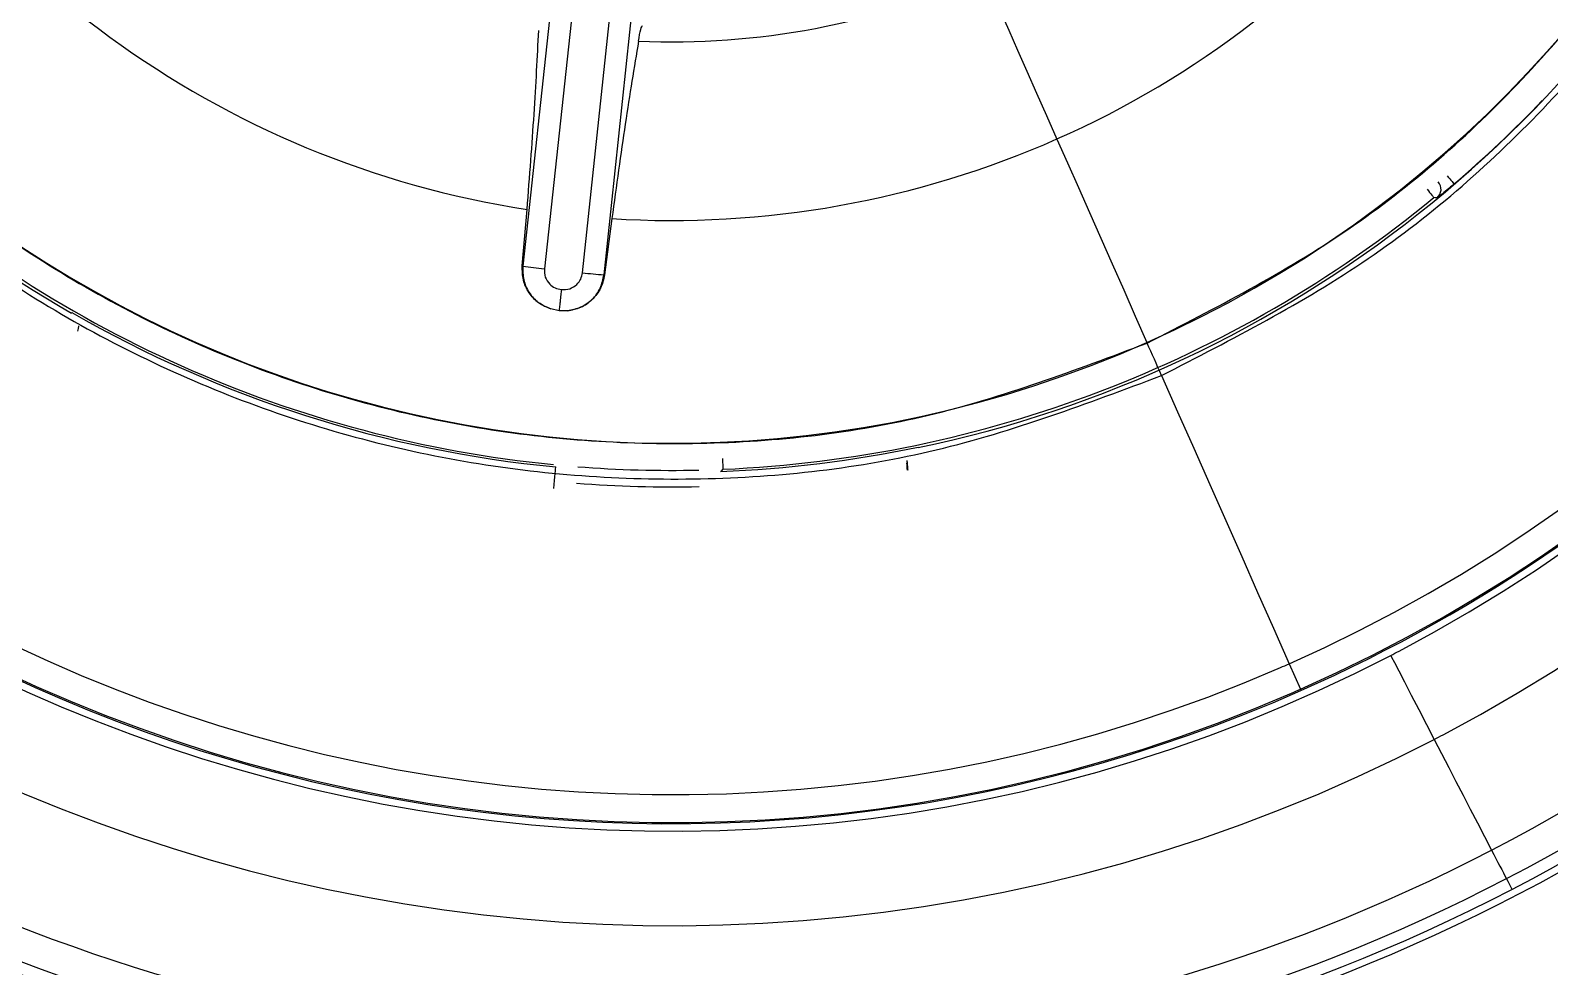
# Model space of a CAD drawing. Extents: x 939 to 1039, y 781 to 934.
# Drawn here: x 953.575 to 954.404, y 853.052 to 853.563 of the extents above; entities that cross this region are included whole.
import ezdxf

# ---------------------------------------------------------------- set-up
doc = ezdxf.new("R2010")
doc.units = 0
doc.header["$MEASUREMENT"] = 0
doc.layers.add('1', color=4, linetype='Continuous')

# ---------------------------------------------------------------- blocks, each defined once
blk = doc.blocks.new('Envoy')
at = {"layer": '1', "color": 3, "linetype": 'Continuous', "lineweight": 25}
for p, q in [((15.23631, 54.68746), (15.19003, 54.25997)), ((15.24801, 54.686), (15.20174, 54.25851)), ((15.22254, 54.25627), (15.26803, 54.68385)), ((15.23429, 54.25522), (15.27978, 54.6828)), ((15.18968, 54.26001), (15.1923, 54.29082)), ((15.23861, 54.28582), (15.23464, 54.25518)), ((15.18968, 54.26001), (15.19003, 54.25997)), ((15.23429, 54.25522), (15.23464, 54.25518)), ((14.9439, 54.23462), (14.94376, 54.2343)), ((15.2098, 54.23561), (15.20533, 54.23653)), ((15.21433, 54.23556), (15.2098, 54.23561)), ((14.94771, 54.22713), (14.94778, 54.2273)), ((15.40578, 54.16089), (15.40576, 54.16124)), ((15.29918, 54.1491), (15.29794, 54.14786)), ((15.60808, 54.04301), (15.61423, 54.02911)), ((15.61423, 54.02911), (15.61455, 54.02841))]:
    blk.add_line(p, q, dxfattribs=at)
at = {"layer": '1', "color": 3, "linetype": 'Continuous', "lineweight": 25, "flags": 128}
for points in [[(15.44197, 54.41832), (15.44609, 54.40902), (15.45046, 54.39913), (15.45509, 54.38869), (15.45994, 54.37772), (15.46502, 54.36625), (15.47029, 54.35433), (15.47576, 54.34198), (15.4814, 54.32924)], [(15.4814, 54.32924), (15.48719, 54.31616), (15.49311, 54.30277), (15.49916, 54.28911), (15.50531, 54.27522), (15.51153, 54.26115), (15.51782, 54.24694), (15.52416, 54.23263), (15.53052, 54.21826)], [(15.69427, 54.30919), (15.69501, 54.30832), (15.69572, 54.30749), (15.69638, 54.30672), (15.69696, 54.30604), (15.69743, 54.30548), (15.69779, 54.30506), (15.69802, 54.3048), (15.69811, 54.3047)], [(15.68332, 54.30184), (15.68404, 54.30096), (15.68474, 54.30011), (15.68538, 54.29933), (15.68595, 54.29864), (15.68641, 54.29807), (15.68676, 54.29765), (15.68698, 54.29738), (15.68706, 54.29728)], [(15.68882, 54.29717), (15.68784, 54.29723), (15.68706, 54.29728)], [(14.94712, 54.22448), (14.94754, 54.22583), (14.94771, 54.22714)], [(15.53849, 54.20026), (15.53751, 54.20248), (15.53653, 54.20469), (15.53555, 54.2069), (15.53457, 54.20912), (15.53359, 54.21133), (15.53261, 54.21354), (15.53163, 54.21576), (15.53065, 54.21797)], [(15.53849, 54.20026), (15.54726, 54.18042), (15.55603, 54.16061), (15.56478, 54.14084), (15.57351, 54.12112), (15.58221, 54.10147), (15.59087, 54.08189), (15.5995, 54.0624), (15.60808, 54.04301)], [(15.29893, 54.155), (15.29897, 54.15386), (15.29902, 54.15277), (15.29906, 54.15176), (15.2991, 54.15087), (15.29913, 54.15013), (15.29916, 54.14958), (15.29917, 54.14923), (15.29918, 54.1491)], [(15.20683, 54.13859), (15.20705, 54.14086), (15.20726, 54.14305), (15.20745, 54.14506), (15.20762, 54.14683), (15.20777, 54.1483), (15.20787, 54.1494), (15.20794, 54.15009), (15.20796, 54.15035)], [(15.66351, 54.04754), (15.66401, 54.04658), (15.66549, 54.04373), (15.66786, 54.03916), (15.67099, 54.03312), (15.67471, 54.02595), (15.67881, 54.01804), (15.68307, 54.00982), (15.68725, 54.00176)], [(15.68725, 54.00176), (15.69122, 53.99411), (15.69517, 53.98649), (15.69911, 53.97889), (15.70303, 53.97132), (15.70694, 53.96379), (15.71083, 53.95628), (15.71471, 53.9488), (15.71857, 53.94136)], [(15.71857, 53.94136), (15.71977, 53.93904), (15.72093, 53.9368), (15.72204, 53.93466), (15.7231, 53.93263), (15.72409, 53.93072), (15.72501, 53.92894), (15.72586, 53.9273), (15.72664, 53.9258)], [(15.72664, 53.9258), (15.72733, 53.92447), (15.72794, 53.92329), (15.72846, 53.92229), (15.72889, 53.92146), (15.72922, 53.92081), (15.72947, 53.92035), (15.72961, 53.92007), (15.72966, 53.91997)]]:
    blk.add_lwpolyline(points, dxfattribs=at)
at = {"layer": '1', "color": 3, "linetype": 'Continuous', "lineweight": 25}
for centre, radius, start, end in [((15.27116, 54.80424), 1, 293.8743, 113.8743), ((15.27116, 54.80424), 0.98949, 297.40706, 117.40706), ((15.27116, 54.80424), 0.97197, 297.40706, 117.40706), ((15.27116, 54.80424), 1, 113.8743, 293.8743), ((15.27116, 54.80424), 0.90393, 297.75073, 117.40706), ((15.27116, 54.80424), 0.98949, 117.40706, 297.40706), ((15.27116, 54.80424), 0.97197, 117.40706, 297.40706), ((15.27116, 54.80424), 0.85236, 297.75072, 117.40706), ((15.27116, 54.80424), 0.84765, 293.8743, 113.51949), ((15.27116, 54.80424), 0.83245, 293.8743, 113.51948), ((15.27116, 54.80424), 0.90393, 117.75073, 297.40706), ((15.27116, 54.80424), 0.84843, 113.8743, 217.38245), ((15.27116, 54.80424), 0.84765, 113.8743, 293.51949), ((15.27116, 54.80424), 0.83245, 113.8743, 293.51948), ((15.27116, 54.80424), 0.85236, 117.75072, 297.40706), ((15.27116, 54.80424), 0.99606, 297.40706, 27.40706), ((15.27116, 54.80424), 0.64081, 293.8743, 23.8743), ((15.27116, 54.80424), 0.65728, 195.13683, 240.12456), ((15.27116, 54.80424), 0.51944, 206.40698, 261.26779), ((15.27116, 54.80424), 0.64081, 203.8743, 293.8743), ((15.27116, 54.80424), 0.65728, 281.81887, 334.83276), ((15.27116, 54.80424), 0.51944, 293.8743, 321.26767), ((15.27116, 54.80424), 0.84843, 293.8743, 337.38245), ((15.27116, 54.80424), 0.42203, 267.54855, 293.8743), ((15.27116, 54.80424), 0.99606, 207.40706, 297.40706), ((15.27116, 54.80424), 0.65713, 310.51967, 316.29376), ((15.27116, 54.80424), 0.51944, 266.40698, 293.8743), ((15.27116, 54.80424), 0.65573, 227.44859, 264.36485), ((15.68506, 54.30173), 0.00591, 309.49078, 43.40173), ((15.27116, 54.80424), 0.65573, 272.44859, 309.36485), ((15.21957, 54.44862), 0.19095, 261.10214, 264.64218), ((15.24531, 54.44415), 0.18925, 263.08967, 266.66181), ((15.27116, 54.80424), 0.65693, 240.12067, 264.47942), ((15.27116, 54.80424), 0.84843, 223.76627, 293.8743), ((15.27116, 54.80424), 0.65693, 272.33401, 281.82276), ((15.27116, 54.80424), 0.65574, 265.51967, 271.29376), ((15.27116, 54.80424), 0.66478, 265.51968, 271.29375), ((15.27116, 54.80424), 0.85236, 297.40706, 297.75072), ((15.27116, 54.80424), 0.83245, 293.51948, 293.8743), ((15.27116, 54.80424), 0.84765, 293.51949, 293.8743), ((15.27116, 54.80424), 0.90393, 297.40706, 297.75073)]:
    blk.add_arc(centre, radius, start, end, dxfattribs=at)
for points, knots in [([(15.53849, 54.20026), (15.57702, 54.22), (15.65409, 54.25949), (15.75223, 54.34587), (15.83262, 54.44821), (15.89123, 54.56467), (15.92607, 54.69022), (15.93572, 54.82018), (15.91984, 54.94952), (15.87903, 55.07328), (15.81487, 55.1867), (15.7298, 55.28542), (15.62711, 55.36566), (15.51076, 55.42429), (15.38514, 55.45921), (15.25534, 55.46852), (15.12541, 55.45396), (15.04437, 55.42346), (15.00384, 55.40822)], [0, 0, 0, 0, 0.0625, 0.125, 0.1875, 0.25, 0.3125, 0.375, 0.4375, 0.5, 0.5625, 0.625, 0.6875, 0.75, 0.8125, 0.875001, 0.9375, 1, 1, 1, 1]), ([(15.00384, 55.40822), (14.96531, 55.38847), (14.88823, 55.34898), (14.7901, 55.2626), (14.70971, 55.16027), (14.6511, 55.0438), (14.61626, 54.91825), (14.6066, 54.78829), (14.62248, 54.65895), (14.66329, 54.53519), (14.72746, 54.42177), (14.81252, 54.32305), (14.91521, 54.24281), (15.03157, 54.18418), (15.15718, 54.14926), (15.28698, 54.13996), (15.41691, 54.15451), (15.49796, 54.18501), (15.53849, 54.20026)], [0, 0, 0, 0, 0.062501, 0.125, 0.187501, 0.25, 0.3125, 0.375, 0.4375, 0.500001, 0.5625, 0.625, 0.6875, 0.75, 0.8125, 0.875001, 0.9375, 1, 1, 1, 1]), ([(15.53065, 54.21796), (15.56805, 54.23713), (15.64286, 54.27546), (15.73812, 54.35931), (15.81616, 54.45865), (15.87303, 54.57168), (15.90694, 54.69359), (15.91597, 54.81959), (15.90184, 54.94571), (15.87224, 55.02439), (15.85744, 55.06372)], [0, 0, 0, 0, 0.124999, 0.249999, 0.374999, 0.499999, 0.625, 0.75, 0.875, 1, 1, 1, 1]), ([(16.41994, 53.6653), (16.361, 53.61236), (16.24311, 53.50648), (16.03923, 53.38262), (15.82091, 53.28762), (15.59056, 53.22623), (15.35383, 53.19846), (15.11564, 53.20565), (14.88111, 53.24709), (14.655, 53.32169), (14.44218, 53.42866), (14.24697, 53.56536), (14.07369, 53.72909), (13.92658, 53.91651), (13.8081, 54.12324), (13.7223, 54.34524), (13.66767, 54.57747), (13.6608, 54.73579), (13.65737, 54.81494)], [0, 0, 0, 0, 0.0624654, 0.12494, 0.1874213, 0.2500087, 0.3125186, 0.3750505, 0.4375626, 0.5000003, 0.56246, 0.6250398, 0.6875858, 0.7500781, 0.8125909, 0.8750579, 0.9375333, 1, 1, 1, 1]), ([(14.68489, 54.54475), (14.70406, 54.50734), (14.74239, 54.43253), (14.82624, 54.33728), (14.92557, 54.25924), (15.03861, 54.20237), (15.16052, 54.16846), (15.28652, 54.15943), (15.41264, 54.17356), (15.49131, 54.20316), (15.53065, 54.21796)], [0, 0, 0, 0, 0.125, 0.25, 0.374999, 0.499999, 0.624999, 0.75, 0.875, 1, 1, 1, 1]), ([(15.1923, 54.29083), (15.19369, 54.30876), (15.19654, 54.34557), (15.19795, 54.37393), (15.19867, 54.38848)], [0, 0, 0, 0, 0.487207, 1, 1, 1, 1]), ([(15.25311, 54.38259), (15.25354, 54.38507), (15.25438, 54.39002), (15.25504, 54.39077), (15.25537, 54.39115)], [0, 0, 0, 0, 0.50001, 1, 1, 1, 1]), ([(15.25311, 54.38259), (15.25073, 54.36824), (15.24609, 54.34023), (15.24106, 54.30366), (15.23861, 54.28582)], [0, 0, 0, 0, 0.512281, 1, 1, 1, 1]), ([(15.69811, 54.3047), (15.69684, 54.30362), (15.69424, 54.30143), (15.69154, 54.29923), (15.6907, 54.29858), (15.69051, 54.29843)], [0, 0, 0, 0, 0.42874, 0.875275, 1, 1, 1, 1]), ([(15.69051, 54.29843), (15.69011, 54.29812), (15.68911, 54.29733), (15.68893, 54.29723), (15.68882, 54.29717)], [0, 0, 0, 0, 0.403234, 1, 1, 1, 1]), ([(15.20533, 54.23653), (15.20299, 54.23753), (15.19828, 54.23953), (15.19307, 54.24527), (15.18975, 54.25233), (15.1897, 54.25741), (15.18968, 54.26001)], [0, 0, 0, 0, 0.243239, 0.4883, 0.739106, 1, 1, 1, 1]), ([(15.19003, 54.25997), (15.19001, 54.25743), (15.18997, 54.25235), (15.19317, 54.24531), (15.19833, 54.23954), (15.203, 54.23753), (15.20533, 54.23653)], [0, 0, 0, 0, 0.24996, 0.499947, 0.749969, 1, 1, 1, 1]), ([(15.20174, 54.25851), (15.20177, 54.25695), (15.20184, 54.25385), (15.20428, 54.25018), (15.20749, 54.24784), (15.20984, 54.24736), (15.21103, 54.24712)], [0, 0, 0, 0, 0.2824147, 0.5619692, 0.7780869, 1, 1, 1, 1]), ([(15.21103, 54.24712), (15.21258, 54.24714), (15.21567, 54.24717), (15.21939, 54.24956), (15.2218, 54.25274), (15.22229, 54.2551), (15.22254, 54.25627)], [0, 0, 0, 0, 0.2808635, 0.5602768, 0.7805697, 1, 1, 1, 1]), ([(15.21433, 54.23556), (15.21683, 54.23604), (15.22182, 54.23701), (15.2281, 54.24155), (15.23273, 54.24775), (15.23377, 54.25273), (15.23429, 54.25522)], [0, 0, 0, 0, 0.249982, 0.500012, 0.750018, 1, 1, 1, 1]), ([(15.23464, 54.25518), (15.23407, 54.25266), (15.23294, 54.24768), (15.22816, 54.24145), (15.22181, 54.23697), (15.2168, 54.23602), (15.21433, 54.23556)], [0, 0, 0, 0, 0.2594944, 0.5134991, 0.760791, 1, 1, 1, 1]), ([(15.21103, 54.24712), (15.21093, 54.24616), (15.21069, 54.24388), (15.21038, 54.24103), (15.21013, 54.23873), (15.20996, 54.23715), (15.20984, 54.23598), (15.20981, 54.23574), (15.2098, 54.23561)], [0, 0, 0, 0, 0.164218, 0.392057, 0.52977, 0.680122, 0.838719, 1, 1, 1, 1]), ([(15.39985, 54.14863), (15.3998, 54.14923), (15.39971, 54.15042), (15.39961, 54.15173), (15.39956, 54.15245), (15.39955, 54.15255), (15.39955, 54.15259)], [0, 0, 0, 0, 0.291525, 0.583221, 0.800589, 1, 1, 1, 1]), ([(15.39956, 54.15395), (15.39957, 54.15386), (15.39958, 54.15369), (15.39968, 54.15244), (15.39981, 54.15068), (15.39991, 54.14929), (15.39997, 54.14859)], [0, 0, 0, 0, 0.249821, 0.499749, 0.749902, 1, 1, 1, 1]), ([(15.20796, 54.15035), (15.20796, 54.15035), (15.20795, 54.15036), (15.20795, 54.15036), (15.20794, 54.15036)], [0, 0, 0, 0, 0.560891, 1, 1, 1, 1]), ([(15.29794, 54.14786), (15.29794, 54.14786), (15.29793, 54.14785), (15.29792, 54.14785), (15.29792, 54.14785)], [0, 0, 0, 0, 0.5604265, 1, 1, 1, 1])]:
    blk.add_open_spline(points, degree=3, knots=knots, dxfattribs=at)

msp = doc.modelspace()

# ---------------------------------------------------------------- block references
at = {"layer": '1'}
msp.add_blockref('Envoy', (938.65384, 799.17438), dxfattribs=at)

doc.saveas('drawing.dxf')
